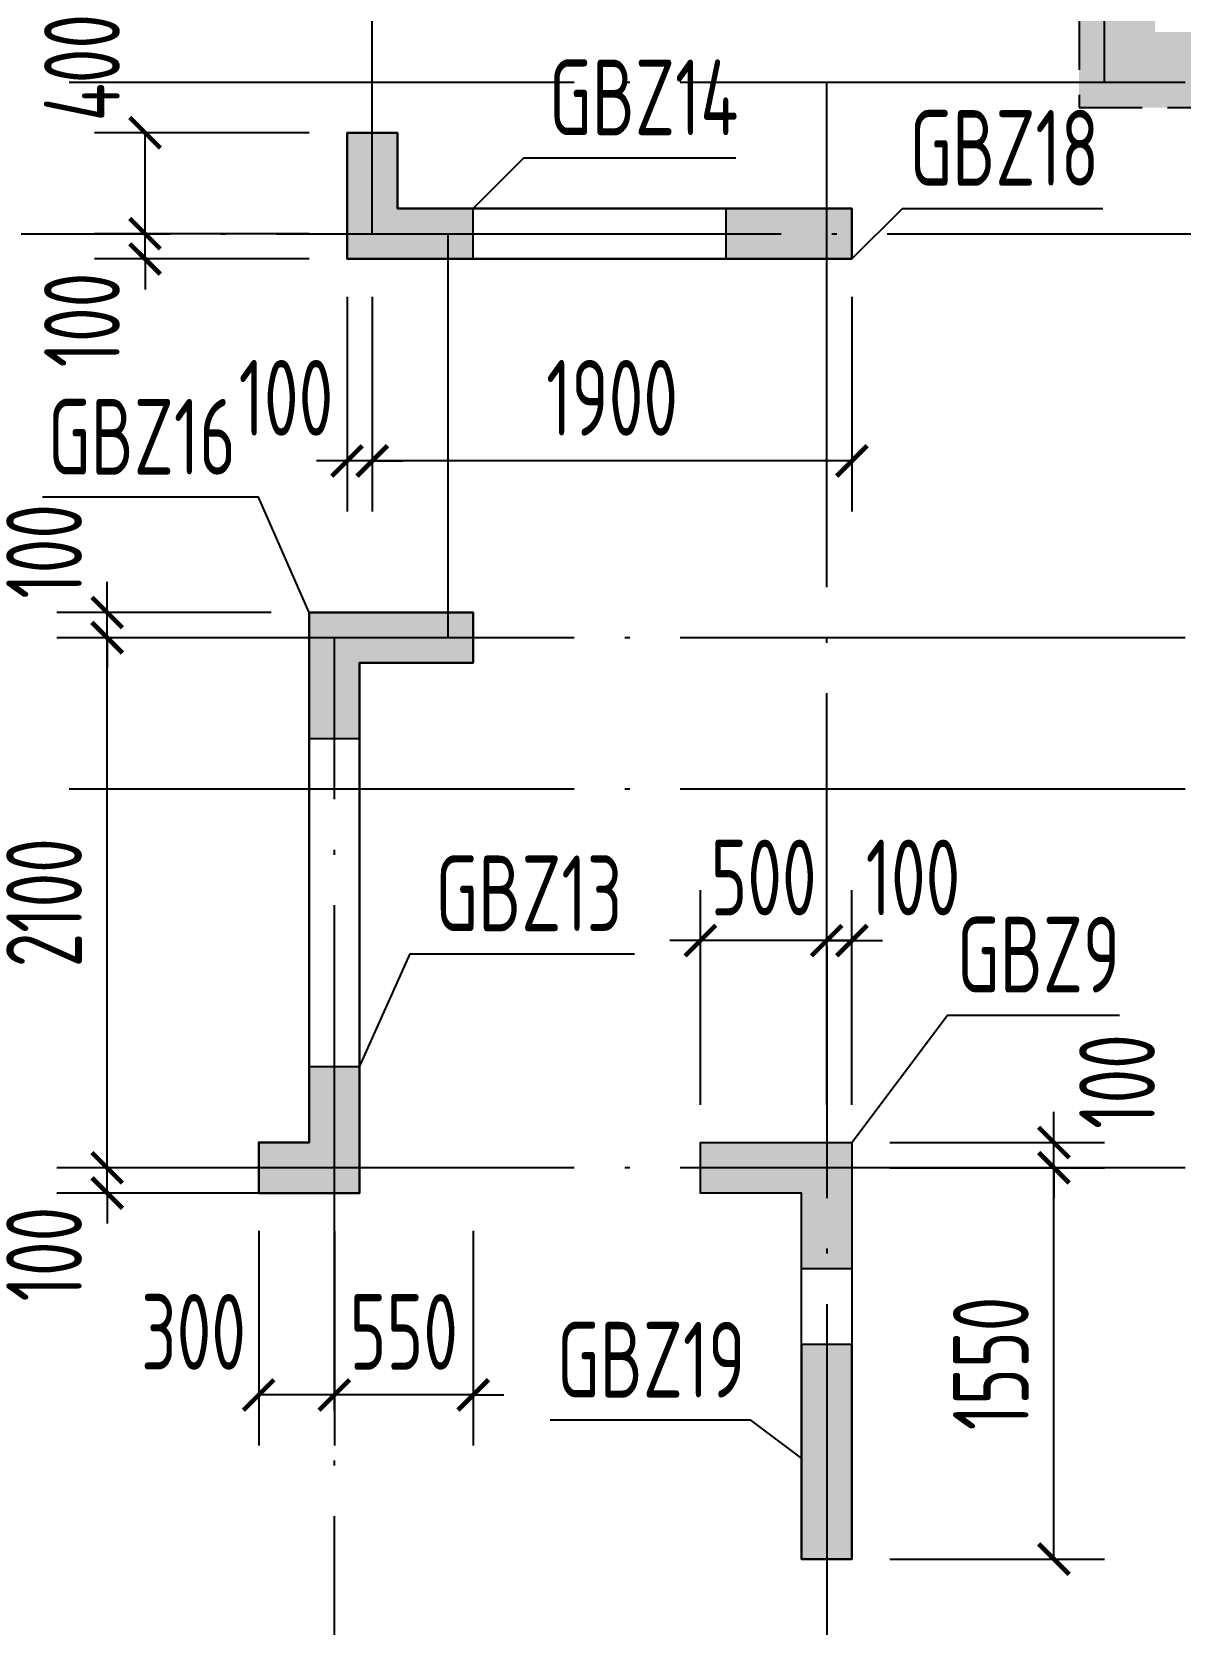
# Model space of a CAD drawing. Extents: x -461650 to 361314, y 245336 to 769729.
# Drawn here: x -113118 to -108570, y 714231 to 720539 of the extents above; entities that cross this region are included whole.
import ezdxf
from ezdxf.enums import TextEntityAlignment as Align

# ---------------------------------------------------------------- set-up
doc = ezdxf.new("R2010")
doc.units = 0
doc.header["$LTSCALE"] = 1000
doc.linetypes.add('DASH', pattern=[0.35, 0.25, -0.1])
doc.linetypes.add('DOTE', pattern=[2.42, 2, -0.2, 0.02, -0.2])
doc.layers.get('0').update_dxf_attribs({"linetype": 'CONTINUOUS'})
doc.layers.get('DEFPOINTS').update_dxf_attribs({"linetype": 'CONTINUOUS'})
for name, color, linetype in [('A-DOTE', 10, 'DOTE'), ('COLU_DE_TEXT', 7, 'CONTINUOUS'), ('LABEL', 1, 'CONTINUOUS'), ('S-Q墙填充', 252, 'CONTINUOUS'), ('S-Q墙实线', 6, 'CONTINUOUS'), ('S-Q墙标注', 3, 'CONTINUOUS'), ('S-Q墙虚线', 6, 'DASH'), ('S-X详图填充', 252, 'CONTINUOUS'), ('S-X详图实线', 4, 'CONTINUOUS')]:
    doc.layers.add(name, color=color, linetype=linetype)
doc.styles.add('TSSD_REIN', font='tssdeng.shx', dxfattribs={"width": 0.7, "height": 300, "bigfont": 'tssdchn.shx'})
doc.styles.add('结构文字', font='zstxt.shx', dxfattribs={"width": 0.7, "bigfont": 'zshz.shx'})
doc.dimstyles.new('STRUCK', dxfattribs={"dimtxt": 400, "dimasz": 121, "dimexe": 200, "dimexo": 150, "dimgap": 115, "dimtad": 1, "dimdec": 0, "dimdsep": 46, "dimtxsty": '结构文字', "dimblk": 'ARCHTICK', "dimcen": 400, "dimclrd": 3, "dimclre": 3, "dimclrt": 7, "dimadec": 0, "dimazin": 0, "dimtfac": 1, "dimtdec": 0, "dimtix": 1, "dimtmove": 2, "dimatfit": 3, "dimldrblk": '_DIMX', "dimfxl": 0, "dimtolj": 1, "dimtzin": 0, "dimarcsym": 0})

# ---------------------------------------------------------------- blocks, each defined once
blk = doc.blocks.new('20210726.16350016')
at = {"layer": 'A-DOTE'}
for p, q in [((18500, 13100.3), (18500, 21100)), ((21400, 13700), (21400, 21100)), ((55600, 13700), (3600, 13700)), ((20299.8, 13700), (20300, 3600)), ((3600, 13100.3), (55600, 13100.3)), ((18800, 11500), (18800, 13100)), ((55600, 11500), (3600, 11500)), ((18350, 3600), (18350, 11500)), ((55600, 10900), (3600, 10900)), ((55600, 9400), (3600, 9400))]:
    blk.add_line(p, q, dxfattribs=at)
blk = doc.blocks.new('_ArchTick')
at = {"color": 0, "linetype": 'ByBlock', "const_width": 0.15}
blk.add_lwpolyline([(-0.5, -0.5), (0.5, 0.5)], dxfattribs=at)
blk = doc.blocks.new('*D1804')
at = {"layer": 'DEFPOINTS', "color": 0}
for p in [(-112669.5, 719739.6), (-111869.5, 719739.6), (-111869.5, 719639.6)]:
    blk.add_point(p, dxfattribs=at)
at = {"layer": 'S-Q墙标注', "color": 3, "lineweight": -2}
for p, q in [((-112669.5, 719739.6), (-112669.5, 719860.6)), ((-112019.5, 719739.6), (-112869.5, 719739.6)), ((-112669.5, 719639.6), (-112669.5, 719739.6)), ((-112019.5, 719639.6), (-112869.5, 719639.6)), ((-112669.5, 719639.6), (-112669.5, 719518.6))]:
    blk.add_line(p, q, dxfattribs=at)
at = {"layer": 'S-Q墙标注', "color": 3, "lineweight": -2, "xscale": 121, "yscale": 121, "zscale": 121}
for p, rotation in [((-112669.5, 719739.6), 270), ((-112669.5, 719639.6), 90)]:
    blk.add_blockref('_ArchTick', p, dxfattribs=dict(at, rotation=rotation))
at = {"layer": 'S-Q墙标注', "color": 7, "insert": (-112919.5, 719397.7), "char_height": 300, "attachment_point": 5, "rotation": 90, "style": 'TSSD_REIN'}
blk.add_mtext('\\A1;100', dxfattribs=at)
blk = doc.blocks.new('_DIMX')
blk.add_line((-150, 0), (150, 0))
at = {"const_width": 50}
blk.add_lwpolyline([(-70, -70), (70, 70)], dxfattribs=at)
blk = doc.blocks.new('*D1805')
at = {"layer": 'DEFPOINTS', "color": 0}
for p in [(-112669.5, 720139.6), (-111869.5, 720139.6), (-111869.5, 719739.6)]:
    blk.add_point(p, dxfattribs=at)
at = {"layer": 'S-Q墙标注', "color": 3, "lineweight": -2}
for p, q in [((-112019.5, 720139.6), (-112869.5, 720139.6)), ((-112669.5, 719739.6), (-112669.5, 720139.6)), ((-112019.5, 719739.6), (-112869.5, 719739.6))]:
    blk.add_line(p, q, dxfattribs=at)
at = {"layer": 'S-Q墙标注', "color": 3, "lineweight": -2, "xscale": 121, "yscale": 121, "zscale": 121}
for p, rotation in [((-112669.5, 720139.6), 90), ((-112669.5, 719739.6), 270)]:
    blk.add_blockref('_ArchTick', p, dxfattribs=dict(at, rotation=rotation))
at = {"layer": 'S-Q墙标注', "color": 7, "insert": (-112919.5, 720397.7), "char_height": 300, "attachment_point": 5, "rotation": 90, "style": 'TSSD_REIN'}
blk.add_mtext('\\A1;400', dxfattribs=at)
blk = doc.blocks.new('*D1806')
at = {"layer": 'DEFPOINTS', "color": 0}
for p in [(-111769.5, 719639.6), (-109869.5, 719639.6), (-111769.5, 718839.6)]:
    blk.add_point(p, dxfattribs=at)
at = {"layer": 'S-Q墙标注', "color": 3, "lineweight": -2}
for p, q in [((-111769.5, 719489.6), (-111769.5, 718639.6)), ((-109869.5, 719489.6), (-109869.5, 718639.6)), ((-109869.5, 718839.6), (-111769.5, 718839.6))]:
    blk.add_line(p, q, dxfattribs=at)
at = {"layer": 'S-Q墙标注', "color": 3, "lineweight": -2, "xscale": 121, "yscale": 121, "zscale": 121, "rotation": 180}
blk.add_blockref('_ArchTick', (-111769.5, 718839.6), dxfattribs=at)
at = {"layer": 'S-Q墙标注', "color": 3, "lineweight": -2, "xscale": 121, "yscale": 121, "zscale": 121}
blk.add_blockref('_ArchTick', (-109869.5, 718839.6), dxfattribs=at)
at = {"layer": 'S-Q墙标注', "color": 7, "insert": (-110819.5, 719089.6), "char_height": 300, "attachment_point": 5, "style": 'TSSD_REIN'}
blk.add_mtext('\\A1;1900', dxfattribs=at)
blk = doc.blocks.new('*D1807')
at = {"layer": 'DEFPOINTS', "color": 0}
for p in [(-111869.5, 719639.6), (-111769.5, 719639.6), (-111869.5, 718839.6)]:
    blk.add_point(p, dxfattribs=at)
at = {"layer": 'S-Q墙标注', "color": 3, "lineweight": -2}
for p, q in [((-111869.5, 719489.6), (-111869.5, 718639.6)), ((-111769.5, 719489.6), (-111769.5, 718639.6)), ((-111869.5, 718839.6), (-111990.5, 718839.6)), ((-111769.5, 718839.6), (-111869.5, 718839.6)), ((-111769.5, 718839.6), (-111648.5, 718839.6))]:
    blk.add_line(p, q, dxfattribs=at)
at = {"layer": 'S-Q墙标注', "color": 3, "lineweight": -2, "xscale": 121, "yscale": 121, "zscale": 121}
blk.add_blockref('_ArchTick', (-111869.5, 718839.6), dxfattribs=at)
at = {"layer": 'S-Q墙标注', "color": 3, "lineweight": -2, "xscale": 121, "yscale": 121, "zscale": 121, "rotation": 180}
blk.add_blockref('_ArchTick', (-111769.5, 718839.6), dxfattribs=at)
at = {"layer": 'S-Q墙标注', "color": 7, "insert": (-112111.4, 719089.6), "char_height": 300, "attachment_point": 5, "style": 'TSSD_REIN'}
blk.add_mtext('\\A1;100', dxfattribs=at)
blk = doc.blocks.new('*D1812')
at = {"layer": 'DEFPOINTS', "color": 0}
for p in [(-111919.5, 715939.3), (-111369.6, 715939.3), (-111919.5, 715139.3)]:
    blk.add_point(p, dxfattribs=at)
at = {"layer": 'S-Q墙标注', "color": 3, "lineweight": -2}
for p, q in [((-111919.5, 715789.3), (-111919.5, 714939.3)), ((-111369.6, 715789.3), (-111369.6, 714939.3)), ((-111919.5, 715139.3), (-112040.5, 715139.3)), ((-111369.6, 715139.3), (-111919.5, 715139.3)), ((-111369.6, 715139.3), (-111248.6, 715139.3))]:
    blk.add_line(p, q, dxfattribs=at)
at = {"layer": 'S-Q墙标注', "color": 3, "lineweight": -2, "xscale": 121, "yscale": 121, "zscale": 121}
blk.add_blockref('_ArchTick', (-111919.5, 715139.3), dxfattribs=at)
at = {"layer": 'S-Q墙标注', "color": 3, "lineweight": -2, "xscale": 121, "yscale": 121, "zscale": 121, "rotation": 180}
blk.add_blockref('_ArchTick', (-111369.6, 715139.3), dxfattribs=at)
at = {"layer": 'S-Q墙标注', "color": 7, "insert": (-111644.6, 715389.3), "char_height": 300, "attachment_point": 5, "style": 'TSSD_REIN'}
blk.add_mtext('\\A1;550', dxfattribs=at)
blk = doc.blocks.new('*D1813')
at = {"layer": 'DEFPOINTS', "color": 0}
for p in [(-112219.5, 715939.3), (-111919.5, 715939.3), (-112219.5, 715139.3)]:
    blk.add_point(p, dxfattribs=at)
at = {"layer": 'S-Q墙标注', "color": 3, "lineweight": -2}
for p, q in [((-112219.5, 715789.3), (-112219.5, 714939.3)), ((-111919.5, 715789.3), (-111919.5, 714939.3)), ((-111919.5, 715139.3), (-112219.5, 715139.3))]:
    blk.add_line(p, q, dxfattribs=at)
at = {"layer": 'S-Q墙标注', "color": 3, "lineweight": -2, "xscale": 121, "yscale": 121, "zscale": 121, "rotation": 180}
blk.add_blockref('_ArchTick', (-112219.5, 715139.3), dxfattribs=at)
at = {"layer": 'S-Q墙标注', "color": 3, "lineweight": -2, "xscale": 121, "yscale": 121, "zscale": 121}
blk.add_blockref('_ArchTick', (-111919.5, 715139.3), dxfattribs=at)
at = {"layer": 'S-Q墙标注', "color": 7, "insert": (-112477.6, 715389.3), "char_height": 300, "attachment_point": 5, "style": 'TSSD_REIN'}
blk.add_mtext('\\A1;300', dxfattribs=at)
blk = doc.blocks.new('*D1722')
at = {"layer": 'DEFPOINTS', "color": 0}
for p in [(-109869.5, 716039.3), (-109069.5, 716039.3), (-109869.6, 714489.1)]:
    blk.add_point(p, dxfattribs=at)
at = {"layer": 'S-Q墙标注', "color": 3, "lineweight": -2}
for p, q in [((-109719.5, 716039.3), (-108869.5, 716039.3)), ((-109069.5, 714489.1), (-109069.5, 716039.3)), ((-109719.6, 714489.1), (-108869.5, 714489.1))]:
    blk.add_line(p, q, dxfattribs=at)
at = {"layer": 'S-Q墙标注', "color": 3, "lineweight": -2, "xscale": 121, "yscale": 121, "zscale": 121}
for p, rotation in [((-109069.5, 716039.3), 90), ((-109069.5, 714489.1), 270)]:
    blk.add_blockref('_ArchTick', p, dxfattribs=dict(at, rotation=rotation))
at = {"layer": 'S-Q墙标注', "color": 7, "insert": (-109319.5, 715264.2), "char_height": 300, "attachment_point": 5, "rotation": 90, "style": 'TSSD_REIN'}
blk.add_mtext('\\A1;1550', dxfattribs=at)
blk = doc.blocks.new('*D1723')
at = {"layer": 'DEFPOINTS', "color": 0}
for p in [(-109869.5, 716139.3), (-109069.5, 716139.3), (-109869.5, 716039.3)]:
    blk.add_point(p, dxfattribs=at)
at = {"layer": 'S-Q墙标注', "color": 3, "lineweight": -2}
for p, q in [((-109069.5, 716139.3), (-109069.5, 716260.3)), ((-109719.5, 716139.3), (-108869.5, 716139.3)), ((-109069.5, 716039.3), (-109069.5, 716139.3)), ((-109719.5, 716039.3), (-108869.5, 716039.3)), ((-109069.5, 716039.3), (-109069.5, 715918.3))]:
    blk.add_line(p, q, dxfattribs=at)
at = {"layer": 'S-Q墙标注', "color": 3, "lineweight": -2, "xscale": 121, "yscale": 121, "zscale": 121}
for p, rotation in [((-109069.5, 716139.3), 270), ((-109069.5, 716039.3), 90)]:
    blk.add_blockref('_ArchTick', p, dxfattribs=dict(at, rotation=rotation))
at = {"layer": 'S-Q墙标注', "color": 7, "insert": (-108819.5, 716381.2), "char_height": 300, "attachment_point": 5, "rotation": 90, "style": 'TSSD_REIN'}
blk.add_mtext('\\A1;100', dxfattribs=at)
blk = doc.blocks.new('*D1724')
at = {"layer": 'DEFPOINTS', "color": 0}
for p in [(-109969.6, 716939.3), (-109969.6, 716139.3), (-109869.6, 716139.3)]:
    blk.add_point(p, dxfattribs=at)
at = {"layer": 'S-Q墙标注', "color": 3, "lineweight": -2}
for p, q in [((-109969.6, 716289.3), (-109969.6, 717139.3)), ((-109869.6, 716289.3), (-109869.6, 717139.3)), ((-109969.6, 716939.3), (-110090.6, 716939.3)), ((-109869.6, 716939.3), (-109969.6, 716939.3)), ((-109869.6, 716939.3), (-109748.6, 716939.3))]:
    blk.add_line(p, q, dxfattribs=at)
at = {"layer": 'S-Q墙标注', "color": 3, "lineweight": -2, "xscale": 121, "yscale": 121, "zscale": 121}
blk.add_blockref('_ArchTick', (-109969.6, 716939.3), dxfattribs=at)
at = {"layer": 'S-Q墙标注', "color": 3, "lineweight": -2, "xscale": 121, "yscale": 121, "zscale": 121, "rotation": 180}
blk.add_blockref('_ArchTick', (-109869.6, 716939.3), dxfattribs=at)
at = {"layer": 'S-Q墙标注', "color": 7, "insert": (-109627.7, 717189.3), "char_height": 300, "attachment_point": 5, "style": 'TSSD_REIN'}
blk.add_mtext('\\A1;100', dxfattribs=at)
blk = doc.blocks.new('*D1725')
at = {"layer": 'DEFPOINTS', "color": 0}
for p in [(-110469.5, 716939.3), (-110469.5, 716139.3), (-109969.6, 716139.3)]:
    blk.add_point(p, dxfattribs=at)
at = {"layer": 'S-Q墙标注', "color": 3, "lineweight": -2}
for p, q in [((-110469.5, 716289.3), (-110469.5, 717139.3)), ((-109969.6, 716289.3), (-109969.6, 717139.3)), ((-110469.5, 716939.3), (-110590.5, 716939.3)), ((-109969.6, 716939.3), (-110469.5, 716939.3)), ((-109969.6, 716939.3), (-109848.6, 716939.3))]:
    blk.add_line(p, q, dxfattribs=at)
at = {"layer": 'S-Q墙标注', "color": 3, "lineweight": -2, "xscale": 121, "yscale": 121, "zscale": 121}
blk.add_blockref('_ArchTick', (-110469.5, 716939.3), dxfattribs=at)
at = {"layer": 'S-Q墙标注', "color": 3, "lineweight": -2, "xscale": 121, "yscale": 121, "zscale": 121, "rotation": 180}
blk.add_blockref('_ArchTick', (-109969.6, 716939.3), dxfattribs=at)
at = {"layer": 'S-Q墙标注', "color": 7, "insert": (-110219.6, 717189.3), "char_height": 300, "attachment_point": 5, "style": 'TSSD_REIN'}
blk.add_mtext('\\A1;500', dxfattribs=at)
blk = doc.blocks.new('*D1741')
at = {"layer": 'DEFPOINTS', "color": 0}
for p in [(-112819.5, 716039.3), (-112019.5, 716039.3), (-112019.5, 715939.3)]:
    blk.add_point(p, dxfattribs=at)
at = {"layer": 'S-Q墙标注', "color": 3, "lineweight": -2}
for p, q in [((-112819.5, 716039.3), (-112819.5, 716160.3)), ((-112169.5, 716039.3), (-113019.5, 716039.3)), ((-112819.5, 715939.3), (-112819.5, 716039.3)), ((-112169.5, 715939.3), (-113019.5, 715939.3)), ((-112819.5, 715939.3), (-112819.5, 715818.3))]:
    blk.add_line(p, q, dxfattribs=at)
at = {"layer": 'S-Q墙标注', "color": 3, "lineweight": -2, "xscale": 121, "yscale": 121, "zscale": 121}
for p, rotation in [((-112819.5, 716039.3), 270), ((-112819.5, 715939.3), 90)]:
    blk.add_blockref('_ArchTick', p, dxfattribs=dict(at, rotation=rotation))
at = {"layer": 'S-Q墙标注', "color": 7, "insert": (-113069.5, 715697.4), "char_height": 300, "attachment_point": 5, "rotation": 90, "style": 'TSSD_REIN'}
blk.add_mtext('\\A1;100', dxfattribs=at)
blk = doc.blocks.new('*D1742')
at = {"layer": 'DEFPOINTS', "color": 0}
for p in [(-112819.5, 718139.3), (-112019.5, 718139.3), (-112019.5, 716039.3)]:
    blk.add_point(p, dxfattribs=at)
at = {"layer": 'S-Q墙标注', "color": 3, "lineweight": -2}
for p, q in [((-112169.5, 718139.3), (-113019.5, 718139.3)), ((-112819.5, 716039.3), (-112819.5, 718139.3)), ((-112169.5, 716039.3), (-113019.5, 716039.3))]:
    blk.add_line(p, q, dxfattribs=at)
at = {"layer": 'S-Q墙标注', "color": 3, "lineweight": -2, "xscale": 121, "yscale": 121, "zscale": 121}
for p, rotation in [((-112819.5, 718139.3), 90), ((-112819.5, 716039.3), 270)]:
    blk.add_blockref('_ArchTick', p, dxfattribs=dict(at, rotation=rotation))
at = {"layer": 'S-Q墙标注', "color": 7, "insert": (-113069.5, 717089.3), "char_height": 300, "attachment_point": 5, "rotation": 90, "style": 'TSSD_REIN'}
blk.add_mtext('\\A1;2100', dxfattribs=at)
blk = doc.blocks.new('*D1743')
at = {"layer": 'DEFPOINTS', "color": 0}
for p in [(-112819.5, 718239.3), (-112019.5, 718239.3), (-112019.5, 718139.3)]:
    blk.add_point(p, dxfattribs=at)
at = {"layer": 'S-Q墙标注', "color": 3, "lineweight": -2}
for p, q in [((-112819.5, 718239.3), (-112819.5, 718360.3)), ((-112169.5, 718239.3), (-113019.5, 718239.3)), ((-112819.5, 718139.3), (-112819.5, 718239.3)), ((-112169.5, 718139.3), (-113019.5, 718139.3)), ((-112819.5, 718139.3), (-112819.5, 718018.3))]:
    blk.add_line(p, q, dxfattribs=at)
at = {"layer": 'S-Q墙标注', "color": 3, "lineweight": -2, "xscale": 121, "yscale": 121, "zscale": 121}
for p, rotation in [((-112819.5, 718239.3), 270), ((-112819.5, 718139.3), 90)]:
    blk.add_blockref('_ArchTick', p, dxfattribs=dict(at, rotation=rotation))
at = {"layer": 'S-Q墙标注', "color": 7, "insert": (-113069.5, 718481.3), "char_height": 300, "attachment_point": 5, "rotation": 90, "style": 'TSSD_REIN'}
blk.add_mtext('\\A1;100', dxfattribs=at)

msp = doc.modelspace()

# ---------------------------------------------------------------- hatches: boundary and pattern name
at = {"layer": 'S-Q墙填充', "ltscale": 0.5}
h = msp.add_hatch(dxfattribs=at)
h.set_pattern_fill('ARMORED', color=252, scale=30, style=0)
h.set_pattern_definition([(50, (-174733.24, 683071.2), (215.17805, -18.82564), [22.5, -247.5]), (355, (-174733.24, 683071.2), (-41.6254, 225.65764), [18, -198]), (100.4514, (-174715.31, 683069.63), (173.5528, 206.83186), [19.12206, -210.34263]), (46.1842, (-174733.24, 683131.2), (320.1723, -49.6557), [33.75, -371.25]), (96.6356, (-174706.56, 683127.06), (280.3988, 292.2354), [28.6831, -315.5139]), (351.1842, (-174733.24, 683131.2), (280.3986, 292.2356), [27, -297]), (21, (-174703.24, 683116.2), (179.07212, -120.78567), [22.5, -247.5]), (326, (-174703.24, 683116.2), (72.9946, 217.545), [18, -198]), (71.4514, (-174688.32, 683106.13), (252.0668, 96.75915), [19.12206, -210.34263]), (37.5, (-174733.24, 683071.2), (3.647957, 99.868156), [0, -195.6, 0, -201, 0, -198.75]), (7.5, (-174733.24, 683071.2), (78.92086, 118.32351), [0, -114.6, 0, -191.1, 0, -75.75]), (327.5, (-174800.14, 683071.2), (160.14673, -6.76646), [0, -75, 0, -234, 0, -310.5]), (317.5, (-174830.14, 683071.2), (174.95585, 30.0315), [0, -97.5, 0, -155.4, 0, -220.5]), (45, (-174733.24, 683071.2), (-106.06602, 106.06602), [])])
h.paths.add_polyline_path([(-83669.41, 722339.34), (-84319.33, 722339.34), (-85969.39, 722339.34), (-86569.61, 722339.34), (-86569.75, 722589.34), (-89769.34, 722589.34), (-89769.43, 722339.34), (-90369.36, 722339.34), (-91969.58, 722339.34), (-92669.5, 722339.34), (-92669.5, 721339.34), (-92669.5, 720539.34), (-105369.51, 720539.34), (-105819.51, 720539.34), (-106719.59, 720539.34), (-107169.5, 720539.34), (-108669.5, 720539.34), (-108669.5, 721339.34), (-108669.5, 722339.34), (-109319.41, 722339.34), (-110969.89, 722339.34), (-111569.5, 722339.34), (-111569.5, 722589.34), (-114769.5, 722589.34), (-114769.5, 722339.34), (-115369.62, 722339.34), (-116969.58, 722339.34), (-117669.5, 722339.34), (-117669.5, 721339.34), (-117669.5, 720539.34), (-125869.5, 720539.34), (-125869.5, 717539.34), (-125869.49, 714939.34), (-125869.49, 712839.34), (-123069.49, 712839.34), (-116569.45, 712839.34), (-116569.49, 711639.33), (-115519.5, 711639.33), (-113169.49, 711639.33), (-110619.5, 711639.33), (-109769.5, 711639.33), (-109769.55, 712839.22), (-104169.51, 712839.34), (-103269.51, 712839.34), (-100669.51, 712839.34), (-98069.49, 712839.34), (-97169.49, 712839.34), (-91569.49, 712839.34), (-91569.49, 711639.33), (-90519.5, 711639.33), (-88169.51, 711639.33), (-85819.5, 711639.33), (-84769.51, 711639.33), (-84769.51, 712839.34), (-79169.51, 712839.34), (-78269.51, 712839.34), (-75469.51, 712839.34), (-75469.51, 720539.34), (-77069.59, 720539.34), (-77469.51, 720539.34), (-80369.49, 720539.34), (-80819.49, 720539.34), (-81719.59, 720539.34), (-82169.51, 720539.34), (-83669.41, 720539.34), (-83669.41, 721339.34)])
h.paths.add_polyline_path([(-125569.5, 717439.34), (-124869.49, 717439.34), (-124869.49, 717639.34), (-125569.5, 717639.34), (-125569.5, 720239.34), (-125169.5, 720239.34), (-124269.4, 720239.34), (-123969.49, 720239.34), (-123969.48, 719589.34), (-123769.48, 719589.34), (-123769.49, 720239.34), (-121069.49, 720239.34), (-121069.49, 717439.34), (-120869.49, 717439.34), (-120869.49, 720239.34), (-120519.49, 720239.34), (-119619.41, 720239.34), (-119269.49, 720239.34), (-119269.49, 719439.34), (-119069.49, 719439.34), (-119069.49, 720239.34), (-117369.5, 720239.34), (-117369.5, 721339.34), (-117369.5, 722039.34), (-116969.58, 722039.34), (-115369.62, 722039.34), (-114669.5, 722039.34), (-114669.5, 720839.34), (-114469.5, 720839.34), (-114469.5, 722139.34), (-114469.5, 722289.34), (-111869.5, 722289.34), (-111869.5, 722139.34), (-111869.5, 720839.34), (-111669.5, 720839.34), (-111669.5, 722039.34), (-110969.89, 722039.34), (-109319.41, 722039.34), (-108969.5, 722039.34), (-108969.5, 721339.34), (-108969.5, 720239.34), (-107269.5, 720239.34), (-107269.5, 719439.34), (-107069.5, 719439.34), (-107069.5, 720239.34), (-106719.59, 720239.34), (-105819.51, 720239.34), (-105469.51, 720239.34), (-105469.51, 717439.34), (-105269.51, 717439.34), (-105269.51, 720239.34), (-102569.51, 720239.34), (-102569.51, 717439.34), (-102369.51, 717439.34), (-102369.51, 720239.34), (-102069.59, 720239.34), (-101069.5, 720239.34), (-100769.5, 720239.34), (-100769.51, 720239.34), (-100569.51, 720239.34), (-100569.5, 720239.34), (-100269.5, 720239.34), (-99269.4, 720239.34), (-98969.49, 720239.34), (-98969.49, 717439.14), (-98769.49, 717439.14), (-98769.49, 720239.34), (-96069.5, 720239.34), (-96069.5, 717439.34), (-95869.5, 717439.34), (-95869.5, 720239.34), (-95519.5, 720239.34), (-94619.41, 720239.34), (-94269.5, 720239.34), (-94269.5, 719439.34), (-94069.5, 719439.34), (-94069.5, 720239.34), (-92369.5, 720239.34), (-92369.5, 721339.34), (-92369.5, 722039.34), (-91969.58, 722039.34), (-90369.36, 722039.34), (-89669.5, 722039.34), (-89669.5, 720839.34), (-89469.5, 720839.34), (-89469.5, 722289.34), (-86869.5, 722289.34), (-86869.5, 720839.34), (-86669.5, 720839.34), (-86669.5, 722039.34), (-85969.39, 722039.34), (-84319.33, 722039.34), (-83969.41, 722039.34), (-83969.41, 721339.34), (-83969.41, 720239.34), (-82269.51, 720239.34), (-82269.51, 719439.34), (-82069.51, 719439.34), (-82069.51, 720239.34), (-81719.59, 720239.34), (-80819.49, 720239.34), (-80469.49, 720239.34), (-80469.49, 717439.34), (-80269.49, 717439.34), (-80269.49, 720239.34), (-77569.51, 720239.34), (-77569.51, 719589.36), (-77369.51, 719589.36), (-77369.51, 720239.34), (-77069.59, 720239.34), (-76169.5, 720239.34), (-75769.5, 720239.34), (-75769.5, 717639.34), (-76469.5, 717639.34), (-76469.5, 717439.34), (-75769.5, 717439.34), (-75769.51, 714939.34), (-75769.51, 713139.34), (-78269.51, 713139.34), (-79069.51, 713139.34), (-79069.51, 714589.34), (-79269.51, 714589.34), (-79269.51, 713139.34), (-84769.51, 713139.34), (-84769.51, 713389.33), (-85069.51, 713389.33), (-85069.51, 713039.34), (-85069.51, 711939.33), (-85819.5, 711939.33), (-88169.51, 711939.33), (-90519.5, 711939.33), (-91269.49, 711939.33), (-91269.49, 713039.34), (-91269.49, 713389.33), (-91569.49, 713389.33), (-91569.49, 713139.34), (-97069.49, 713139.34), (-97069.49, 714589.34), (-97269.49, 714589.34), (-97269.49, 713139.34), (-98069.49, 713139.34), (-100669.51, 713139.34), (-103269.51, 713139.34), (-104069.51, 713139.34), (-104069.51, 714589.34), (-104269.51, 714589.34), (-104269.51, 713139.34), (-109769.5, 713139.22), (-109769.47, 713389.32), (-110069.51, 713389.35), (-110069.56, 713039.22), (-110069.51, 711939.33), (-110619.5, 711939.34), (-113169.49, 711939.33), (-115519.5, 711939.33), (-116269.48, 711939.33), (-116269.44, 713039.22), (-116269.49, 713389.35), (-116569.49, 713389.32), (-116569.46, 713139.22), (-122069.49, 713139.34), (-122069.49, 714589.34), (-122269.49, 714589.34), (-122269.49, 713139.34), (-123069.49, 713139.34), (-125569.49, 713139.34), (-125569.49, 714939.34)], flags=16)
at = {"layer": 'S-X详图填充'}
h = msp.add_hatch(color=256, dxfattribs=at)
h.dxf.hatch_style = 1
h.paths.add_polyline_path([(-111369.51, 719639.66), (-111369.51, 719839.66), (-111669.51, 719839.66), (-111669.51, 720139.66), (-111869.51, 720139.66), (-111869.51, 719639.66)])
h = msp.add_hatch(color=256, dxfattribs=at)
h.dxf.hatch_style = 1
h.paths.add_polyline_path([(-109869.5, 719639.55), (-109869.5, 719839.55), (-110369.5, 719839.61), (-110369.5, 719639.61)])
h = msp.add_hatch(color=256, dxfattribs=at)
h.dxf.hatch_style = 1
h.paths.add_polyline_path([(-112019.51, 717739.36), (-111819.51, 717739.36), (-111819.51, 718039.36), (-111369.51, 718039.36), (-111369.51, 718239.36), (-112019.51, 718239.36)])
h = msp.add_hatch(color=256, dxfattribs=at)
h.dxf.hatch_style = 1
h.paths.add_polyline_path([(-111819.51, 716439.36), (-112019.51, 716439.36), (-112019.51, 716139.36), (-112219.51, 716139.36), (-112219.51, 715939.36), (-111819.51, 715939.36)])
h = msp.add_hatch(color=256, dxfattribs=at)
h.dxf.hatch_style = 1
h.paths.add_polyline_path([(-109869.61, 715639.31), (-110069.61, 715639.31), (-110069.61, 715939.31), (-110469.61, 715939.31), (-110469.61, 716139.31), (-109869.61, 716139.31)])
h = msp.add_hatch(color=256, dxfattribs=at)
h.dxf.hatch_style = 1
h.paths.add_polyline_path([(-109869.61, 715339.32), (-110069.61, 715339.32), (-110069.61, 714489.05), (-109869.61, 714489.05)])

# ---------------------------------------------------------------- linework, layer by layer
at = {"layer": 'LABEL'}
for points in [[(-111369.51, 719839.66), (-111169.51, 720039.66), (-110329.51, 720039.66)], [(-109869.5, 719639.61), (-109669.5, 719839.61), (-108876.17, 719839.61)], [(-112019.51, 718239.36), (-112219.51, 718695.35), (-113075.54, 718695.35)], [(-111819.51, 716439.35), (-111619.46, 716886.68), (-110730.44, 716886.59)], [(-109869.5, 716139.31), (-109490.81, 716643.81), (-108810.28, 716643.81)], [(-110069.59, 714889.02), (-110269.59, 715039.06), (-111065.21, 715039.06)]]:
    msp.add_lwpolyline(points, dxfattribs=at)
at = {"layer": 'S-Q墙实线', "ltscale": 0.5}
for points in [[(-109869.5, 719639.64), (-111869.5, 719639.64), (-111869.5, 720139.64), (-111669.5, 720139.64), (-111669.5, 719839.64), (-109869.5, 719839.64), (-109869.5, 719639.64)], [(-111369.49, 718039.34), (-111819.5, 718039.34), (-111819.5, 715939.34), (-112219.49, 715939.34), (-112219.49, 716139.34), (-112019.5, 716139.34), (-112019.5, 718239.34), (-111369.49, 718239.34), (-111369.49, 718039.34)]]:
    msp.add_lwpolyline(points, dxfattribs=at)
at = {"layer": 'S-Q墙实线'}
for points in [[(-111669.5, 719839.61), (-111669.5, 720139.61), (-111869.5, 720139.61), (-111869.5, 719639.61), (-111469.62, 719639.61), (-109869.5, 719639.61), (-109869.5, 719839.61), (-111469.62, 719839.61)], [(-112019.5, 716139.34), (-112219.5, 716139.34), (-112219.5, 715939.34), (-111819.5, 715939.34), (-111819.5, 718039.34), (-111369.62, 718039.34), (-111369.62, 718239.34), (-112019.5, 718239.34)], [(-110069.61, 714489.05), (-110069.61, 715939.31), (-110469.61, 715939.31), (-110469.61, 716139.31), (-109869.61, 716139.31), (-109869.61, 714489.05)]]:
    msp.add_lwpolyline(points, close=True, dxfattribs=at)
at = {"layer": 'S-Q墙虚线', "color": 6}
msp.add_lwpolyline([(-108969.5, 721339.34), (-108969.5, 720239.34), (-107269.5, 720239.34)], dxfattribs=at)
at = {"layer": 'S-X详图实线'}
for points in [[(-111369.51, 719639.66), (-111369.51, 719839.66), (-111669.51, 719839.66), (-111669.51, 720139.66), (-111869.51, 720139.66), (-111869.51, 719639.66), (-111369.51, 719639.66)], [(-109869.5, 719639.61), (-109869.5, 719839.61), (-110369.5, 719839.61), (-110369.5, 719639.61), (-109869.5, 719639.61)], [(-112019.51, 717739.36), (-111819.51, 717739.36), (-111819.51, 718039.36), (-111369.51, 718039.36), (-111369.51, 718239.36), (-112019.51, 718239.36), (-112019.51, 717739.36)], [(-111819.51, 716439.36), (-112019.51, 716439.36), (-112019.51, 716139.36), (-112219.51, 716139.36), (-112219.51, 715939.36), (-111819.51, 715939.36), (-111819.51, 716439.36)], [(-109869.61, 715639.31), (-110069.61, 715639.31), (-110069.61, 715939.31), (-110469.61, 715939.31), (-110469.61, 716139.31), (-109869.61, 716139.31), (-109869.61, 715639.31)], [(-109869.61, 715339.32), (-110069.61, 715339.32), (-110069.61, 714489.05), (-109869.61, 714489.05), (-109869.61, 714889.01)]]:
    msp.add_lwpolyline(points, close=True, dxfattribs=at)

# ---------------------------------------------------------------- block references
at = {"layer": 'A-DOTE'}
msp.add_blockref('20210726.16350016', (-130269.5, 706639.29), dxfattribs=at)

# ---------------------------------------------------------------- texts
at = {"layer": 'COLU_DE_TEXT', "style": 'TSSD_REIN', "width": 0.7}
for s, p in [('GBZ14', (-111069.51, 720039.66)), ('GBZ18', (-109641.65, 719839.61)), ('GBZ16', (-113054.51, 718695.35)), ('GBZ9', (-109453.68, 716643.81)), ('GBZ19', (-111038.21, 715039.06))]:
    msp.add_text(s, height=300, dxfattribs=at).set_placement(p, align=Align.BOTTOM_LEFT)
msp.add_text('GBZ13', height=300, rotation=359.994197, dxfattribs=at).set_placement((-111519.46, 716886.67), align=Align.BOTTOM_LEFT)

# ---------------------------------------------------------------- dimensions: what is measured, and where the dimension line sits
at = {"layer": 'S-Q墙标注'}
for base, p1, p2, angle, picture, middle in [((-112669.49, 720139.61), (-111869.49, 719739.61), (-111869.49, 720139.61), 90, '*D1805', (-112919.49, 720397.68)), ((-112669.49, 719739.61), (-111869.49, 719639.61), (-111869.49, 719739.61), 90, '*D1804', (-112919.49, 719397.68)), ((-111869.49, 718839.61), (-111769.5, 719639.61), (-111869.49, 719639.61), 180, '*D1807', (-112111.42, 719089.61)), ((-112819.5, 718239.34), (-112019.5, 718139.34), (-112019.5, 718239.34), 90, '*D1743', (-113069.5, 718481.26)), ((-109969.61, 716939.31), (-109869.61, 716139.31), (-109969.61, 716139.31), 180, '*D1724', (-109627.69, 717189.31)), ((-109069.5, 716139.31), (-109869.5, 716039.31), (-109869.5, 716139.31), 90, '*D1723', (-108819.5, 716381.24)), ((-112819.5, 716039.34), (-112019.5, 715939.34), (-112019.5, 716039.34), 90, '*D1741', (-113069.5, 715697.42)), ((-112219.5, 715139.34), (-111919.5, 715939.34), (-112219.5, 715939.34), 180, '*D1813', (-112477.57, 715389.34))]:
    dim = msp.add_linear_dim(base=base, p1=p1, p2=p2, angle=angle, dimstyle='STRUCK', override={"dimtxt": 300, "dimgap": 100, "dimtxsty": 'TSSD_REIN'}, dxfattribs=at)
    dim.commit()
    dim.dimension.update_dxf_attribs({"geometry": picture, "text_midpoint": middle, "dimtype": 160})
for base, p1, p2, angle, picture, middle in [((-111769.5, 718839.61), (-109869.5, 719639.61), (-111769.5, 719639.61), 180, '*D1806', (-110819.5, 719089.61)), ((-112819.5, 718139.34), (-112019.5, 716039.34), (-112019.5, 718139.34), 90, '*D1742', (-113069.5, 717089.34)), ((-110469.53, 716939.31), (-109969.61, 716139.31), (-110469.53, 716139.31), 180, '*D1725', (-110219.57, 717189.31)), ((-109069.5, 716039.31), (-109869.61, 714489.05), (-109869.5, 716039.31), 90, '*D1722', (-109319.5, 715264.18)), ((-111919.5, 715139.34), (-111369.62, 715939.34), (-111919.5, 715939.34), 180, '*D1812', (-111644.56, 715389.34))]:
    dim = msp.add_linear_dim(base=base, p1=p1, p2=p2, angle=angle, dimstyle='STRUCK', override={"dimtxt": 300, "dimgap": 100, "dimtxsty": 'TSSD_REIN'}, dxfattribs=at)
    dim.commit()
    dim.dimension.update_dxf_attribs({"geometry": picture, "text_midpoint": middle})

doc.saveas('drawing.dxf')
